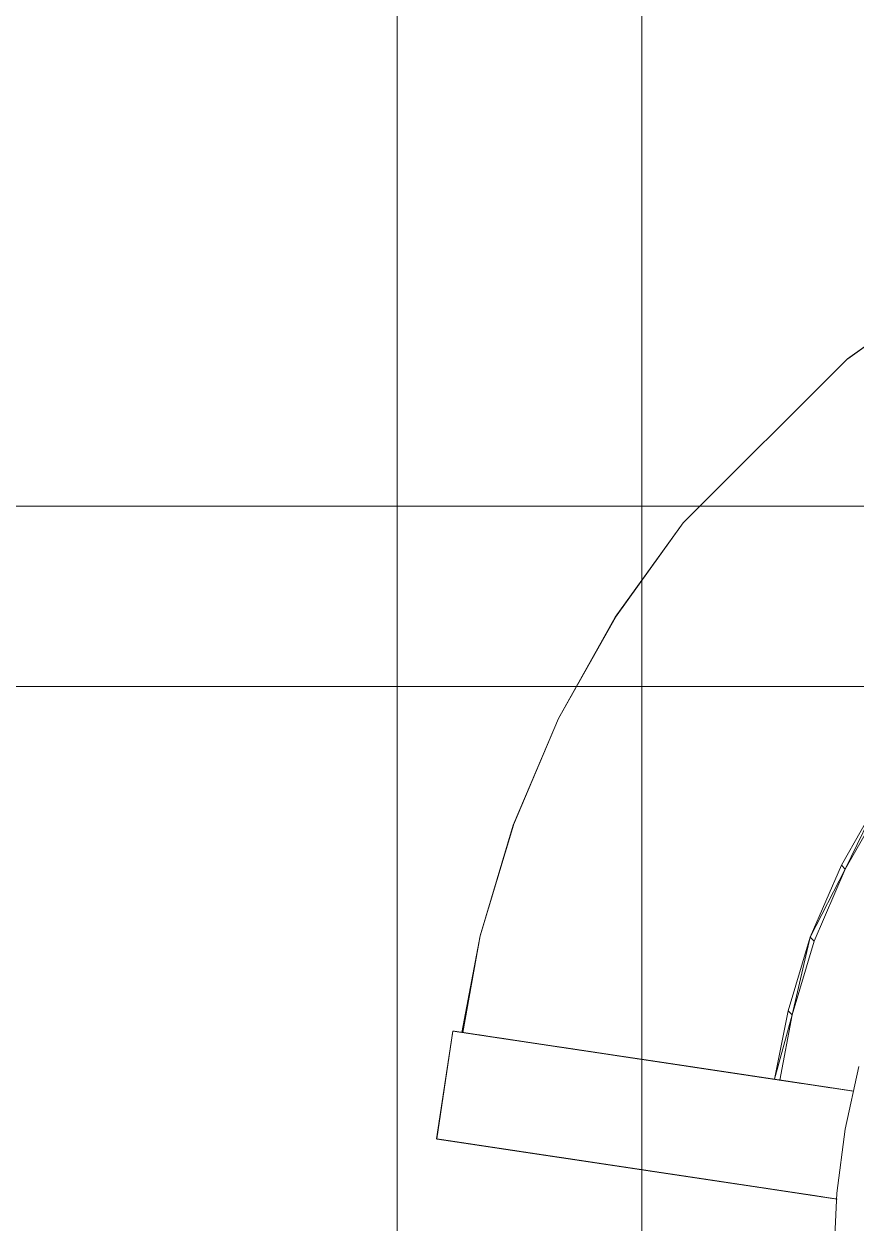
# Model space of a CAD drawing. Extents: x -566 to 72611, y -487 to 32334.
# Drawn here: x 51.68 to 60.28, y 299.6 to 311.98 of the extents above; entities that cross this region are included whole.
import ezdxf

# ---------------------------------------------------------------- set-up
doc = ezdxf.new("R2010")
doc.units = 0
doc.header["$LTSCALE"] = 0.5
doc.header["$MEASUREMENT"] = 0
doc.layers.add('ceilling', color=141, linetype='CONTINUOUS', lineweight=18)
doc.layers.add('floor', color=7, linetype='CONTINUOUS', lineweight=5, true_color=0xcfcfcf)
doc.layers.add('layout', color=7, linetype='CONTINUOUS', lineweight=5, true_color=0xcfcfcf)

msp = doc.modelspace()

# ---------------------------------------------------------------- hatches: boundary and pattern name
at = {"layer": 'floor'}
h = msp.add_hatch(dxfattribs=at)
h.set_pattern_fill('ANSI37', color=256, scale=100, angle=45)
h.set_pattern_definition([(90, (243.028, 267.632), (-12.5, 9e-16), []), (180, (243.028, 267.632), (-9e-16, -12.5), [])])
h.paths.add_polyline_path([(253.46925, 349.5), (154.11744, 349.5), (154.11744, 348.5), (101.14781, 348.5), (101.14781, 349.5), (0, 349.5), (0, 344.5), (36, 344.5, -0.33835703), (0, 308.66941), (0, 308.5), (0, 173.75), (253.46925, 173.75)])
h.paths.add_polyline_path([(36, 344.5), (0, 344.5), (0, 308.66941, 0.33835703)], flags=17)
h.paths.add_polyline_path([(253.46925, 173.75), (0, 173.75), (0, 173.74997), (0, 169.75), (253.46925, 169.75)])
h.paths.add_polyline_path([(253.46925, 169.75), (0, 169.75), (0, 149.21137), (36, 149.21137, -0.33835703), (0, 113.38078), (0, 113.21137), (0, 29.94998), (0, -5), (253.46925, -5)])
h.paths.add_polyline_path([(36, 149.21137), (0, 149.21137), (0, 113.38078, 0.33835703)], flags=17)
h.paths.add_polyline_path([(575.25, 169.75), (510, 169.75), (474.75, 169.75), (327.5, 169.75), (285.46925, 169.75), (285.46925, 165.75), (253.46925, 165.75), (253.46925, -5), (263.99725, -5), (263.99725, 95.99051), (287, 95.99051), (287, 97.5), (292, 97.5), (292, -5), (341.25, -5), (341.25, 13.02988), (341.25012, 15.02988), (346.24839, 15.02988, 0.36108524), (374.08728, 41.24999), (346.25012, 41.24999), (346.25012, 42.99999), (341.25, 42.99999), (341.25, 44.99999), (341.25, 97.5), (357.75, 97.5), (405.75, 97.5), (575.25, 97.5)])

# ---------------------------------------------------------------- linework, layer by layer
at = {"layer": 'ceilling'}
for p, q in [((58.06343, 349.5), (58.06343, 173.75)), ((0, 307), (533.5, 307))]:
    msp.add_line(p, q, dxfattribs=at)
at = {"layer": 'layout'}
for points in [[(56.07127, 289.88387, -69.72025), (76.87671, 310.6919, -69.73263), (56.06989, 289.88507, -69.73263)], [(76.87671, 310.6919, -69.73263), (56.07127, 289.88387, -69.72025), (76.87801, 310.6906, -69.72025)], [(60.18855, 308.52189, -67.51612), (60.18855, 308.52189, -67.51612), (61.16596, 309.218, -67.49301), (60.19051, 308.5204, -67.55636)], [(60.18855, 308.52189, -67.51612), (60.18855, 308.52189, -67.51612), (58.48977, 306.82873, -67.52867), (60.18887, 308.52049, -67.47594)], [(57.79033, 305.8535, -67.51794), (57.79033, 305.8535, -67.51794), (57.79182, 305.85326, -67.47775), (58.48977, 306.82873, -67.52867)], [(57.79033, 305.8535, -67.51794), (57.79033, 305.8535, -67.51794), (57.79212, 305.85166, -67.55817), (57.20344, 304.80877, -67.49601)], [(56.73654, 303.70831, -67.46316), (56.73654, 303.70831, -67.46316), (56.7384, 303.70913, -67.423), (57.20344, 304.80877, -67.49601)], [(60.12499, 303.29434, -76.57867), (60.12499, 303.29434, -76.57867), (60.16555, 303.25359, -77.46822), (60.5326, 304.00836, -76.5928)], [(60.57316, 303.96761, -77.48236), (60.57316, 303.96761, -77.48236), (60.5326, 304.00836, -76.5928), (60.16555, 303.25359, -77.46822)], [(56.73654, 303.70831, -67.46316), (56.73654, 303.70831, -67.46316), (56.73818, 303.70632, -67.50339), (56.39571, 302.56609, -67.41982)], [(60.12499, 303.29434, -76.57867), (60.12499, 303.29434, -76.57867), (59.8042, 302.55047, -76.55921), (60.16555, 303.25359, -77.46822)], [(59.84476, 302.50972, -77.44877), (59.84476, 302.50972, -77.44877), (60.16555, 303.25359, -77.46822), (59.8042, 302.55047, -76.55921)], [(56.21666, 301.56639, -67.09033), (56.21666, 301.56639, -67.09033), (56.20603, 301.56798, -67.06297), (56.39571, 302.56609, -67.41982)], [(59.57551, 301.78908, -76.53475), (59.57551, 301.78908, -76.53475), (59.61607, 301.74833, -77.42431), (59.8042, 302.55047, -76.55921)], [(59.84476, 302.50972, -77.44877), (59.84476, 302.50972, -77.44877), (59.8042, 302.55047, -76.55921), (59.61607, 301.74833, -77.42431)], [(59.57551, 301.78908, -76.53475), (59.57551, 301.78908, -76.53475), (59.43328, 301.08379, -91.33982), (59.61607, 301.74833, -77.42431)], [(59.48844, 301.07548, -91.07691), (59.48844, 301.07548, -91.07691), (59.61607, 301.74833, -77.42431), (59.43328, 301.08379, -91.33982)], [(55.94476, 300.46774, -67.34775), (55.94476, 300.46774, -67.34775), (55.94601, 300.46761, -67.30764), (56.11203, 301.58205, -67.34775)], [(56.11203, 301.58205, -67.34775), (56.11203, 301.58205, -67.34775), (57.12702, 301.42976, -67.56361), (56.20285, 301.56842, -67.56718)], [(57.03815, 301.44309, -67.42873), (57.03815, 301.44309, -67.42873), (57.12702, 301.42976, -67.56361), (56.11203, 301.58205, -67.34775)], [(56.94677, 301.45685, -67.29533), (56.94677, 301.45685, -67.29533), (57.03815, 301.44309, -67.42873), (56.11203, 301.58205, -67.34775)], [(56.11324, 301.58187, -67.30764), (56.11324, 301.58187, -67.30764), (56.94677, 301.45685, -67.29533), (56.11203, 301.58205, -67.34775)], [(56.11898, 301.58104, -67.2679), (56.11898, 301.58104, -67.2679), (56.94677, 301.45685, -67.29533), (56.11324, 301.58187, -67.30764)], [(56.85306, 301.47088, -67.16345), (56.85306, 301.47088, -67.16345), (56.94677, 301.45685, -67.29533), (56.11898, 301.58104, -67.2679)], [(56.1292, 301.5795, -67.22897), (56.1292, 301.5795, -67.22897), (56.85306, 301.47088, -67.16345), (56.11898, 301.58104, -67.2679)], [(56.14379, 301.57731, -67.19132), (56.14379, 301.57731, -67.19132), (56.85306, 301.47088, -67.16345), (56.1292, 301.5795, -67.22897)], [(56.16247, 301.57455, -67.15537), (56.16247, 301.57455, -67.15537), (56.85306, 301.47088, -67.16345), (56.14379, 301.57731, -67.19132)], [(56.82614, 301.47491, -67.12991), (56.82614, 301.47491, -67.12991), (56.85306, 301.47088, -67.16345), (56.16247, 301.57455, -67.15537)], [(56.18516, 301.57113, -67.12155), (56.18516, 301.57113, -67.12155), (56.82614, 301.47491, -67.12991), (56.16247, 301.57455, -67.15537)], [(56.79594, 301.47947, -67.099), (56.79594, 301.47947, -67.099), (56.82614, 301.47491, -67.12991), (56.18516, 301.57113, -67.12155)], [(56.21161, 301.56714, -67.09026), (56.21161, 301.56714, -67.09026), (56.79594, 301.47947, -67.099), (56.18516, 301.57113, -67.12155)], [(56.20285, 301.56842, -67.56718), (56.20285, 301.56842, -67.56718), (57.21348, 301.41679, -67.69993), (56.29095, 301.55518, -67.78764)], [(57.12702, 301.42976, -67.56361), (57.12702, 301.42976, -67.56361), (57.21348, 301.41679, -67.69993), (56.20285, 301.56842, -67.56718)], [(56.76272, 301.48447, -67.07101), (56.76272, 301.48447, -67.07101), (56.79594, 301.47947, -67.099), (56.21161, 301.56714, -67.09026)], [(56.24138, 301.56267, -67.06184), (56.24138, 301.56267, -67.06184), (56.76272, 301.48447, -67.07101), (56.21161, 301.56714, -67.09026)], [(56.72691, 301.48982, -67.0462), (56.72691, 301.48982, -67.0462), (56.76272, 301.48447, -67.07101), (56.24138, 301.56267, -67.06184)], [(56.27429, 301.55772, -67.03663), (56.27429, 301.55772, -67.03663), (56.72691, 301.48982, -67.0462), (56.24138, 301.56267, -67.06184)], [(56.6886, 301.4956, -67.0248), (56.6886, 301.4956, -67.0248), (56.72691, 301.48982, -67.0462), (56.27429, 301.55772, -67.03663)], [(56.30976, 301.55237, -67.01492), (56.30976, 301.55237, -67.01492), (56.6886, 301.4956, -67.0248), (56.27429, 301.55772, -67.03663)], [(56.29095, 301.55518, -67.78764), (56.29095, 301.55518, -67.78764), (57.37881, 301.39206, -67.97672), (56.37624, 301.54242, -68.00909)], [(57.2974, 301.40421, -67.83765), (57.2974, 301.40421, -67.83765), (57.37881, 301.39206, -67.97672), (56.29095, 301.55518, -67.78764)], [(57.21348, 301.41679, -67.69993), (57.21348, 301.41679, -67.69993), (57.2974, 301.40421, -67.83765), (56.29095, 301.55518, -67.78764)], [(56.64843, 301.50161, -67.00702), (56.64843, 301.50161, -67.00702), (56.6886, 301.4956, -67.0248), (56.30976, 301.55237, -67.01492)], [(56.33219, 301.54904, -67.00424), (56.33219, 301.54904, -67.00424), (56.64843, 301.50161, -67.00702), (56.30976, 301.55237, -67.01492)], [(56.60659, 301.50783, -66.99302), (56.60659, 301.50783, -66.99302), (56.64843, 301.50161, -67.00702), (56.33219, 301.54904, -67.00424)], [(56.38707, 301.5408, -66.983), (56.38707, 301.5408, -66.983), (56.60659, 301.50783, -66.99302), (56.33219, 301.54904, -67.00424)], [(56.33219, 301.54904, -67.00424), (56.33219, 301.54904, -67.00424), (56.34751, 301.54672, -66.99698), (56.38707, 301.5408, -66.983)], [(56.37624, 301.54242, -68.00909), (56.37624, 301.54242, -68.00909), (57.45772, 301.38018, -68.11711), (56.45865, 301.53006, -68.23151)], [(57.37881, 301.39206, -67.97672), (57.37881, 301.39206, -67.97672), (57.45772, 301.38018, -68.11711), (56.37624, 301.54242, -68.00909)], [(56.56348, 301.51436, -66.98292), (56.56348, 301.51436, -66.98292), (56.60659, 301.50783, -66.99302), (56.38707, 301.5408, -66.983)], [(56.43099, 301.53422, -66.97688), (56.43099, 301.53422, -66.97688), (56.56348, 301.51436, -66.98292), (56.38707, 301.5408, -66.983)], [(56.51956, 301.52094, -66.97684), (56.51956, 301.52094, -66.97684), (56.56348, 301.51436, -66.98292), (56.43099, 301.53422, -66.97688)], [(56.47521, 301.5276, -66.97481), (56.47521, 301.5276, -66.97481), (56.51956, 301.52094, -66.97684), (56.43099, 301.53422, -66.97688)], [(56.45865, 301.53006, -68.23151), (56.45865, 301.53006, -68.23151), (57.60782, 301.3577, -68.40167), (56.53833, 301.51809, -68.45486)], [(57.53408, 301.3687, -68.25877), (57.53408, 301.3687, -68.25877), (57.60782, 301.3577, -68.40167), (56.45865, 301.53006, -68.23151)], [(57.45772, 301.38018, -68.11711), (57.45772, 301.38018, -68.11711), (57.53408, 301.3687, -68.25877), (56.45865, 301.53006, -68.23151)], [(56.53833, 301.51809, -68.45486), (56.53833, 301.51809, -68.45486), (57.67892, 301.347, -68.54575), (56.61504, 301.50661, -68.6791)], [(57.60782, 301.3577, -68.40167), (57.60782, 301.3577, -68.40167), (57.67892, 301.347, -68.54575), (56.53833, 301.51809, -68.45486)], [(56.61504, 301.50661, -68.6791), (56.61504, 301.50661, -68.6791), (57.81335, 301.32684, -68.83732), (56.68903, 301.49552, -68.90421)], [(57.74747, 301.3367, -68.69098), (57.74747, 301.3367, -68.69098), (57.81335, 301.32684, -68.83732), (56.61504, 301.50661, -68.6791)], [(57.67892, 301.347, -68.54575), (57.67892, 301.347, -68.54575), (57.74747, 301.3367, -68.69098), (56.61504, 301.50661, -68.6791)], [(56.68903, 301.49552, -68.90421), (56.68903, 301.49552, -68.90421), (57.88519, 301.31601, -69.07613), (56.76013, 301.48482, -69.13014)], [(57.81335, 301.32684, -68.83732), (57.81335, 301.32684, -68.83732), (57.88519, 301.31601, -69.07613), (56.68903, 301.49552, -68.90421)], [(56.76013, 301.48482, -69.13014), (56.76013, 301.48482, -69.13014), (57.95404, 301.30566, -69.31577), (56.8283, 301.47465, -69.35687)], [(57.88519, 301.31601, -69.07613), (57.88519, 301.31601, -69.07613), (57.95404, 301.30566, -69.31577), (56.76013, 301.48482, -69.13014)], [(56.8283, 301.47465, -69.35687), (56.8283, 301.47465, -69.35687), (58.01949, 301.29589, -69.55508), (56.89366, 301.46479, -69.58437)], [(57.95404, 301.30566, -69.31577), (57.95404, 301.30566, -69.31577), (58.01949, 301.29589, -69.55508), (56.8283, 301.47465, -69.35687)], [(56.89366, 301.46479, -69.58437), (56.89366, 301.46479, -69.58437), (58.07269, 301.28787, -69.75571), (56.95639, 301.45541, -69.81377)], [(58.01949, 301.29589, -69.55508), (58.01949, 301.29589, -69.55508), (58.07269, 301.28787, -69.75571), (56.89366, 301.46479, -69.58437)], [(56.95639, 301.45541, -69.81377), (56.95639, 301.45541, -69.81377), (58.12489, 301.28006, -69.95543), (57.00812, 301.44765, -70.00896)], [(58.07269, 301.28787, -69.75571), (58.07269, 301.28787, -69.75571), (58.12489, 301.28006, -69.95543), (56.95639, 301.45541, -69.81377)], [(57.00812, 301.44765, -70.00896), (57.00812, 301.44765, -70.00896), (58.17649, 301.27235, -70.1553), (57.05955, 301.43993, -70.20546)], [(58.12489, 301.28006, -69.95543), (58.12489, 301.28006, -69.95543), (58.17649, 301.27235, -70.1553), (57.00812, 301.44765, -70.00896)], [(57.05955, 301.43993, -70.20546), (57.05955, 301.43993, -70.20546), (58.22731, 301.26472, -70.35532), (57.11024, 301.43235, -70.40212)], [(58.17649, 301.27235, -70.1553), (58.17649, 301.27235, -70.1553), (58.22731, 301.26472, -70.35532), (57.05955, 301.43993, -70.20546)], [(57.11024, 301.43235, -70.40212), (57.11024, 301.43235, -70.40212), (58.27758, 301.25722, -70.55549), (57.16042, 301.42477, -70.59894)], [(58.22731, 301.26472, -70.35532), (58.22731, 301.26472, -70.35532), (58.27758, 301.25722, -70.55549), (57.11024, 301.43235, -70.40212)], [(57.16042, 301.42477, -70.59894), (57.16042, 301.42477, -70.59894), (58.32715, 301.24973, -70.75581), (57.20977, 301.4174, -70.7959)], [(58.27758, 301.25722, -70.55549), (58.27758, 301.25722, -70.55549), (58.32715, 301.24973, -70.75581), (57.16042, 301.42477, -70.59894)], [(57.20977, 301.4174, -70.7959), (57.20977, 301.4174, -70.7959), (58.37603, 301.24241, -70.95628), (57.25861, 301.41004, -70.99301)], [(58.32715, 301.24973, -70.75581), (58.32715, 301.24973, -70.75581), (58.37603, 301.24241, -70.95628), (57.20977, 301.4174, -70.7959)], [(57.25861, 301.41004, -70.99301), (57.25861, 301.41004, -70.99301), (58.42431, 301.23518, -71.1569), (57.30672, 301.4028, -71.19027)], [(58.37603, 301.24241, -70.95628), (58.37603, 301.24241, -70.95628), (58.42431, 301.23518, -71.1569), (57.25861, 301.41004, -70.99301)], [(58.34203, 301.24749, -96.8737), (58.34203, 301.24749, -96.8737), (57.26146, 301.4096, -96.69225), (58.44036, 301.23272, -96.34516)], [(57.35987, 301.39491, -96.16259), (57.35987, 301.39491, -96.16259), (58.44036, 301.23272, -96.34516), (57.26146, 301.4096, -96.69225)], [(57.30672, 301.4028, -71.19027), (57.30672, 301.4028, -71.19027), (58.47181, 301.22803, -71.35767), (57.35413, 301.39575, -71.38766)], [(58.42431, 301.23518, -71.1569), (58.42431, 301.23518, -71.1569), (58.47181, 301.22803, -71.35767), (57.30672, 301.4028, -71.19027)], [(57.35413, 301.39575, -71.38766), (57.35413, 301.39575, -71.38766), (58.51875, 301.22102, -71.55856), (57.4009, 301.38873, -71.58521)], [(58.47181, 301.22803, -71.35767), (58.47181, 301.22803, -71.35767), (58.51875, 301.22102, -71.55856), (57.35413, 301.39575, -71.38766)], [(58.53963, 301.21786, -95.81737), (58.53963, 301.21786, -95.81737), (58.44036, 301.23272, -96.34516), (57.35987, 301.39491, -96.16259)], [(57.45966, 301.37988, -95.63255), (57.45966, 301.37988, -95.63255), (58.53963, 301.21786, -95.81737), (57.35987, 301.39491, -96.16259)], [(57.4009, 301.38873, -71.58521), (57.4009, 301.38873, -71.58521), (58.565, 301.214, -71.75961), (57.44706, 301.38181, -71.78289)], [(58.51875, 301.22102, -71.55856), (58.51875, 301.22102, -71.55856), (58.565, 301.214, -71.75961), (57.4009, 301.38873, -71.58521)], [(57.44706, 301.38181, -71.78289), (57.44706, 301.38181, -71.78289), (58.61043, 301.20721, -71.9604), (57.49258, 301.37492, -71.98071)], [(58.565, 301.214, -71.75961), (58.565, 301.214, -71.75961), (58.61043, 301.20721, -71.9604), (57.44706, 301.38181, -71.78289)], [(58.6402, 301.20274, -95.28979), (58.6402, 301.20274, -95.28979), (58.53963, 301.21786, -95.81737), (57.45966, 301.37988, -95.63255)], [(57.5607, 301.36471, -95.10271), (57.5607, 301.36471, -95.10271), (58.6402, 301.20274, -95.28979), (57.45966, 301.37988, -95.63255)], [(57.49258, 301.37492, -71.98071), (57.49258, 301.37492, -71.98071), (58.61043, 301.20721, -71.9604), (57.53754, 301.36817, -72.17908)], [(57.53754, 301.36817, -72.17908), (57.53754, 301.36817, -72.17908), (58.84953, 301.17135, -73.02425), (57.77633, 301.33236, -73.24213)], [(58.61043, 301.20721, -71.9604), (58.61043, 301.20721, -71.9604), (58.84953, 301.17135, -73.02425), (57.53754, 301.36817, -72.17908)], [(58.74202, 301.18748, -94.76241), (58.74202, 301.18748, -94.76241), (58.6402, 301.20274, -95.28979), (57.5607, 301.36471, -95.10271)], [(57.66282, 301.34941, -94.5731), (57.66282, 301.34941, -94.5731), (58.74202, 301.18748, -94.76241), (57.5607, 301.36471, -95.10271)], [(58.845, 301.17201, -94.23525), (58.845, 301.17201, -94.23525), (58.74202, 301.18748, -94.76241), (57.66282, 301.34941, -94.5731)], [(57.76628, 301.33389, -94.04369), (57.76628, 301.33389, -94.04369), (58.845, 301.17201, -94.23525), (57.66282, 301.34941, -94.5731)], [(58.94919, 301.15636, -93.70831), (58.94919, 301.15636, -93.70831), (58.845, 301.17201, -94.23525), (57.76628, 301.33389, -94.04369)], [(57.76628, 301.33389, -94.04369), (57.76628, 301.33389, -94.04369), (58.94919, 301.15636, -93.70831), (57.87095, 301.3182, -93.5145)], [(57.77633, 301.33236, -73.24213), (57.77633, 301.33236, -73.24213), (59.5513, 301.06606, -76.14727), (58.47409, 301.22772, -76.3473)], [(58.84953, 301.17135, -73.02425), (58.84953, 301.17135, -73.02425), (59.5513, 301.06606, -76.14727), (57.77633, 301.33236, -73.24213)], [(59.05463, 301.14058, -93.18158), (59.05463, 301.14058, -93.18158), (58.94919, 301.15636, -93.70831), (57.87095, 301.3182, -93.5145)], [(57.97678, 301.30229, -92.98553), (57.97678, 301.30229, -92.98553), (59.05463, 301.14058, -93.18158), (57.87095, 301.3182, -93.5145)], [(59.16124, 301.12458, -92.65508), (59.16124, 301.12458, -92.65508), (59.05463, 301.14058, -93.18158), (57.97678, 301.30229, -92.98553)], [(58.08386, 301.28624, -92.45678), (58.08386, 301.28624, -92.45678), (59.16124, 301.12458, -92.65508), (57.97678, 301.30229, -92.98553)], [(59.26906, 301.1084, -92.1288), (59.26906, 301.1084, -92.1288), (59.16124, 301.12458, -92.65508), (58.08386, 301.28624, -92.45678)], [(58.19224, 301.26994, -91.92825), (58.19224, 301.26994, -91.92825), (59.26906, 301.1084, -92.1288), (58.08386, 301.28624, -92.45678)], [(59.37812, 301.0921, -91.60274), (59.37812, 301.0921, -91.60274), (59.26906, 301.1084, -92.1288), (58.19224, 301.26994, -91.92825)], [(58.30174, 301.25354, -91.39996), (58.30174, 301.25354, -91.39996), (59.37812, 301.0921, -91.60274), (58.19224, 301.26994, -91.92825)], [(59.48844, 301.07548, -91.07691), (59.48844, 301.07548, -91.07691), (59.37812, 301.0921, -91.60274), (58.30174, 301.25354, -91.39996)], [(58.41244, 301.23697, -90.87189), (58.41244, 301.23697, -90.87189), (59.48844, 301.07548, -91.07691), (58.30174, 301.25354, -91.39996)], [(59.60031, 301.05869, -90.54951), (59.60031, 301.05869, -90.54951), (59.48844, 301.07548, -91.07691), (58.41244, 301.23697, -90.87189)], [(58.52397, 301.22018, -90.34601), (58.52397, 301.22018, -90.34601), (59.60031, 301.05869, -90.54951), (58.41244, 301.23697, -90.87189)], [(58.47409, 301.22772, -76.3473), (58.47409, 301.22772, -76.3473), (60.23413, 300.96361, -79.80917), (59.14847, 301.12651, -79.9634)], [(59.5513, 301.06606, -76.14727), (59.5513, 301.06606, -76.14727), (60.23413, 300.96361, -79.80917), (58.47409, 301.22772, -76.3473)], [(59.7146, 301.04155, -89.99577), (59.7146, 301.04155, -89.99577), (59.60031, 301.05869, -90.54951), (58.52397, 301.22018, -90.34601)], [(58.63644, 301.20331, -89.80136), (58.63644, 301.20331, -89.80136), (59.7146, 301.04155, -89.99577), (58.52397, 301.22018, -90.34601)], [(59.82194, 301.02542, -89.4389), (59.82194, 301.02542, -89.4389), (59.7146, 301.04155, -89.99577), (58.63644, 301.20331, -89.80136)], [(58.74128, 301.18761, -89.25737), (58.74128, 301.18761, -89.25737), (59.82194, 301.02542, -89.4389), (58.63644, 301.20331, -89.80136)], [(60.30545, 301.21545, -80.51045), (60.30545, 301.21545, -80.51045), (60.16304, 300.56715, -80.51045), (60.30545, 301.21545, -79.38364)], [(60.16304, 300.56715, -79.38364), (60.16304, 300.56715, -79.38364), (60.30545, 301.21545, -79.38364), (60.16304, 300.56715, -80.51045)], [(59.92186, 301.01052, -88.8808), (59.92186, 301.01052, -88.8808), (59.82194, 301.02542, -89.4389), (58.74128, 301.18761, -89.25737)], [(58.83896, 301.17289, -88.71218), (58.83896, 301.17289, -88.71218), (59.92186, 301.01052, -88.8808), (58.74128, 301.18761, -89.25737)], [(60.01445, 300.99658, -88.32154), (60.01445, 300.99658, -88.32154), (59.92186, 301.01052, -88.8808), (58.83896, 301.17289, -88.71218)], [(58.92939, 301.15938, -88.16586), (58.92939, 301.15938, -88.16586), (60.01445, 300.99658, -88.32154), (58.83896, 301.17289, -88.71218)], [(60.0997, 300.98378, -87.76122), (60.0997, 300.98378, -87.76122), (60.01445, 300.99658, -88.32154), (58.92939, 301.15938, -88.16586)], [(59.01265, 301.14685, -87.61851), (59.01265, 301.14685, -87.61851), (60.0997, 300.98378, -87.76122), (58.92939, 301.15938, -88.16586)], [(60.17744, 300.97212, -87.19993), (60.17744, 300.97212, -87.19993), (60.0997, 300.98378, -87.76122), (59.01265, 301.14685, -87.61851)], [(59.08863, 301.13549, -87.07021), (59.08863, 301.13549, -87.07021), (60.17744, 300.97212, -87.19993), (59.01265, 301.14685, -87.61851)], [(60.24781, 300.96155, -86.63776), (60.24781, 300.96155, -86.63776), (60.17744, 300.97212, -87.19993), (59.08863, 301.13549, -87.07021)], [(59.15731, 301.12515, -86.52105), (59.15731, 301.12515, -86.52105), (60.24781, 300.96155, -86.63776), (59.08863, 301.13549, -87.07021)], [(55.94476, 300.46774, -67.34775), (55.94476, 300.46774, -67.34775), (56.0357, 300.45406, -67.56718), (56.95979, 300.3155, -67.56361)], [(56.87092, 300.32882, -67.42873), (56.87092, 300.32882, -67.42873), (55.94476, 300.46774, -67.34775), (56.95979, 300.3155, -67.56361)], [(56.77958, 300.34246, -67.29533), (56.77958, 300.34246, -67.29533), (55.94476, 300.46774, -67.34775), (56.87092, 300.32882, -67.42873)], [(55.94601, 300.46761, -67.30764), (55.94601, 300.46761, -67.30764), (55.94476, 300.46774, -67.34775), (56.77958, 300.34246, -67.29533)], [(55.95179, 300.46664, -67.2679), (55.95179, 300.46664, -67.2679), (55.94601, 300.46761, -67.30764), (56.77958, 300.34246, -67.29533)], [(56.68579, 300.35657, -67.16345), (56.68579, 300.35657, -67.16345), (55.95179, 300.46664, -67.2679), (56.77958, 300.34246, -67.29533)], [(55.96201, 300.46511, -67.22897), (55.96201, 300.46511, -67.22897), (55.95179, 300.46664, -67.2679), (56.68579, 300.35657, -67.16345)], [(55.9766, 300.46292, -67.19132), (55.9766, 300.46292, -67.19132), (55.96201, 300.46511, -67.22897), (56.68579, 300.35657, -67.16345)], [(55.99528, 300.46015, -67.15537), (55.99528, 300.46015, -67.15537), (55.9766, 300.46292, -67.19132), (56.68579, 300.35657, -67.16345)], [(56.65891, 300.36065, -67.12991), (56.65891, 300.36065, -67.12991), (55.99528, 300.46015, -67.15537), (56.68579, 300.35657, -67.16345)], [(56.01801, 300.45678, -67.12155), (56.01801, 300.45678, -67.12155), (55.99528, 300.46015, -67.15537), (56.65891, 300.36065, -67.12991)], [(56.62875, 300.36508, -67.099), (56.62875, 300.36508, -67.099), (56.01801, 300.45678, -67.12155), (56.65891, 300.36065, -67.12991)], [(56.04446, 300.45279, -67.09026), (56.04446, 300.45279, -67.09026), (56.01801, 300.45678, -67.12155), (56.62875, 300.36508, -67.099)], [(56.0357, 300.45406, -67.56718), (56.0357, 300.45406, -67.56718), (56.12372, 300.44091, -67.78764), (57.04625, 300.30252, -67.69993)], [(56.95979, 300.3155, -67.56361), (56.95979, 300.3155, -67.56361), (56.0357, 300.45406, -67.56718), (57.04625, 300.30252, -67.69993)], [(56.59558, 300.37012, -67.07101), (56.59558, 300.37012, -67.07101), (56.04446, 300.45279, -67.09026), (56.62875, 300.36508, -67.099)], [(56.07423, 300.44832, -67.06184), (56.07423, 300.44832, -67.06184), (56.04446, 300.45279, -67.09026), (56.59558, 300.37012, -67.07101)], [(60.16304, 300.56715, -80.51045), (60.16304, 300.56715, -80.51045), (60.07735, 299.90798, -80.51045), (60.16304, 300.56715, -79.38364)], [(60.07735, 299.90798, -79.38364), (60.07735, 299.90798, -79.38364), (60.16304, 300.56715, -79.38364), (60.07735, 299.90798, -80.51045)], [(56.55964, 300.37551, -67.0462), (56.55964, 300.37551, -67.0462), (56.07423, 300.44832, -67.06184), (56.59558, 300.37012, -67.07101)], [(56.10702, 300.44341, -67.03663), (56.10702, 300.44341, -67.03663), (56.07423, 300.44832, -67.06184), (56.55964, 300.37551, -67.0462)], [(56.52145, 300.38125, -67.0248), (56.52145, 300.38125, -67.0248), (56.10702, 300.44341, -67.03663), (56.55964, 300.37551, -67.0462)], [(56.14253, 300.4381, -67.01492), (56.14253, 300.4381, -67.01492), (56.10702, 300.44341, -67.03663), (56.52145, 300.38125, -67.0248)], [(56.12372, 300.44091, -67.78764), (56.12372, 300.44091, -67.78764), (56.20897, 300.42811, -68.0091), (57.21162, 300.27767, -67.97672)], [(57.04625, 300.30252, -67.69993), (57.04625, 300.30252, -67.69993), (56.12372, 300.44091, -67.78764), (57.13025, 300.28985, -67.83765)], [(57.21162, 300.27767, -67.97672), (57.21162, 300.27767, -67.97672), (56.12372, 300.44091, -67.78764), (57.13025, 300.28985, -67.83765)], [(56.48124, 300.38721, -67.00702), (56.48124, 300.38721, -67.00702), (56.14253, 300.4381, -67.01492), (56.52145, 300.38125, -67.0248)], [(56.16505, 300.43469, -67.00424), (56.16505, 300.43469, -67.00424), (56.14253, 300.4381, -67.01492), (56.48124, 300.38721, -67.00702)], [(56.43935, 300.39357, -66.99302), (56.43935, 300.39357, -66.99302), (56.16505, 300.43469, -67.00424), (56.48124, 300.38721, -67.00702)], [(56.2198, 300.42649, -66.983), (56.2198, 300.42649, -66.983), (56.16505, 300.43469, -67.00424), (56.43935, 300.39357, -66.99302)], [(56.20897, 300.42811, -68.0091), (56.20897, 300.42811, -68.0091), (56.2915, 300.41571, -68.23151), (57.29057, 300.26583, -68.11711)], [(57.21162, 300.27767, -67.97672), (57.21162, 300.27767, -67.97672), (56.20897, 300.42811, -68.0091), (57.29057, 300.26583, -68.11711)], [(56.3963, 300.39997, -66.98292), (56.3963, 300.39997, -66.98292), (56.2198, 300.42649, -66.983), (56.43935, 300.39357, -66.99302)], [(56.26372, 300.41991, -66.97688), (56.26372, 300.41991, -66.97688), (56.2198, 300.42649, -66.983), (56.3963, 300.39997, -66.98292)], [(56.35242, 300.40659, -66.97684), (56.35242, 300.40659, -66.97684), (56.26372, 300.41991, -66.97688), (56.3963, 300.39997, -66.98292)], [(56.30807, 300.41325, -66.97481), (56.30807, 300.41325, -66.97481), (56.26372, 300.41991, -66.97688), (56.35242, 300.40659, -66.97684)], [(56.2915, 300.41571, -68.23151), (56.2915, 300.41571, -68.23151), (56.37106, 300.40378, -68.45486), (57.44063, 300.2433, -68.40167)], [(57.36694, 300.25435, -68.25877), (57.36694, 300.25435, -68.25877), (56.2915, 300.41571, -68.23151), (57.44063, 300.2433, -68.40167)], [(57.29057, 300.26583, -68.11711), (57.29057, 300.26583, -68.11711), (56.2915, 300.41571, -68.23151), (57.36694, 300.25435, -68.25877)], [(56.37106, 300.40378, -68.45486), (56.37106, 300.40378, -68.45486), (56.4479, 300.39225, -68.6791), (57.51177, 300.23265, -68.54575)], [(57.44063, 300.2433, -68.40167), (57.44063, 300.2433, -68.40167), (56.37106, 300.40378, -68.45486), (57.51177, 300.23265, -68.54575)], [(56.4479, 300.39225, -68.6791), (56.4479, 300.39225, -68.6791), (56.52184, 300.38112, -68.90421), (57.64616, 300.21244, -68.83732)], [(57.58033, 300.22235, -68.69098), (57.58033, 300.22235, -68.69098), (56.4479, 300.39225, -68.6791), (57.64616, 300.21244, -68.83732)], [(57.51177, 300.23265, -68.54575), (57.51177, 300.23265, -68.54575), (56.4479, 300.39225, -68.6791), (57.58033, 300.22235, -68.69098)], [(56.52184, 300.38112, -68.90421), (56.52184, 300.38112, -68.90421), (56.59286, 300.37051, -69.13013), (57.71804, 300.20166, -69.07613)], [(57.64616, 300.21244, -68.83732), (57.64616, 300.21244, -68.83732), (56.52184, 300.38112, -68.90421), (57.71804, 300.20166, -69.07613)], [(56.59286, 300.37051, -69.13013), (56.59286, 300.37051, -69.13013), (56.66111, 300.36025, -69.35687), (57.78681, 300.1914, -69.31577)], [(57.71804, 300.20166, -69.07613), (57.71804, 300.20166, -69.07613), (56.59286, 300.37051, -69.13013), (57.78681, 300.1914, -69.31577)], [(56.66111, 300.36025, -69.35687), (56.66111, 300.36025, -69.35687), (56.72643, 300.35052, -69.58437), (57.85235, 300.18153, -69.55508)], [(57.78681, 300.1914, -69.31577), (57.78681, 300.1914, -69.31577), (56.66111, 300.36025, -69.35687), (57.85235, 300.18153, -69.55508)], [(56.72643, 300.35052, -69.58437), (56.72643, 300.35052, -69.58437), (56.78925, 300.34105, -69.81377), (57.90545, 300.1736, -69.75571)], [(57.85235, 300.18153, -69.55508), (57.85235, 300.18153, -69.55508), (56.72643, 300.35052, -69.58437), (57.90545, 300.1736, -69.75571)], [(56.78925, 300.34105, -69.81377), (56.78925, 300.34105, -69.81377), (56.84098, 300.33329, -70.00895), (57.95774, 300.16571, -69.95543)], [(57.90545, 300.1736, -69.75571), (57.90545, 300.1736, -69.75571), (56.78925, 300.34105, -69.81377), (57.95774, 300.16571, -69.95543)], [(56.84098, 300.33329, -70.00895), (56.84098, 300.33329, -70.00895), (56.89236, 300.32554, -70.20546), (58.0093, 300.15795, -70.1553)], [(57.95774, 300.16571, -69.95543), (57.95774, 300.16571, -69.95543), (56.84098, 300.33329, -70.00895), (58.0093, 300.15795, -70.1553)], [(56.89236, 300.32554, -70.20546), (56.89236, 300.32554, -70.20546), (56.94305, 300.31795, -70.40212), (58.06017, 300.15037, -70.35532)], [(58.0093, 300.15795, -70.1553), (58.0093, 300.15795, -70.1553), (56.89236, 300.32554, -70.20546), (58.06017, 300.15037, -70.35532)], [(56.94305, 300.31795, -70.40212), (56.94305, 300.31795, -70.40212), (56.99314, 300.31046, -70.59894), (58.11039, 300.14283, -70.55549)], [(58.06017, 300.15037, -70.35532), (58.06017, 300.15037, -70.35532), (56.94305, 300.31795, -70.40212), (58.11039, 300.14283, -70.55549)], [(56.99314, 300.31046, -70.59894), (56.99314, 300.31046, -70.59894), (57.04258, 300.303, -70.7959), (58.16, 300.13538, -70.75581)], [(58.11039, 300.14283, -70.55549), (58.11039, 300.14283, -70.55549), (56.99314, 300.31046, -70.59894), (58.16, 300.13538, -70.75581)], [(57.04258, 300.303, -70.7959), (57.04258, 300.303, -70.7959), (57.09134, 300.29573, -70.99301), (58.20888, 300.12806, -70.95628)], [(58.16, 300.13538, -70.75581), (58.16, 300.13538, -70.75581), (57.04258, 300.303, -70.7959), (58.20888, 300.12806, -70.95628)], [(57.09134, 300.29573, -70.99301), (57.09134, 300.29573, -70.99301), (57.13944, 300.28849, -71.19027), (58.25712, 300.12078, -71.1569)], [(58.20888, 300.12806, -70.95628), (58.20888, 300.12806, -70.95628), (57.09134, 300.29573, -70.99301), (58.25712, 300.12078, -71.1569)], [(58.17489, 300.13314, -96.8737), (58.17489, 300.13314, -96.8737), (58.27308, 300.11841, -96.34516), (57.09431, 300.29525, -96.69225)], [(57.19268, 300.28052, -96.16259), (57.19268, 300.28052, -96.16259), (57.09431, 300.29525, -96.69225), (58.27308, 300.11841, -96.34516)], [(57.13944, 300.28849, -71.19027), (57.13944, 300.28849, -71.19027), (57.18694, 300.28135, -71.38766), (58.30466, 300.11368, -71.35767)], [(58.25712, 300.12078, -71.1569), (58.25712, 300.12078, -71.1569), (57.13944, 300.28849, -71.19027), (58.30466, 300.11368, -71.35767)], [(57.18694, 300.28135, -71.38766), (57.18694, 300.28135, -71.38766), (57.23375, 300.27438, -71.58521), (58.35156, 300.10662, -71.55856)], [(58.30466, 300.11368, -71.35767), (58.30466, 300.11368, -71.35767), (57.18694, 300.28135, -71.38766), (58.35156, 300.10662, -71.55856)], [(58.37248, 300.10351, -95.81737), (58.37248, 300.10351, -95.81737), (57.19268, 300.28052, -96.16259), (58.27308, 300.11841, -96.34516)], [(57.29252, 300.26552, -95.63255), (57.29252, 300.26552, -95.63255), (57.19268, 300.28052, -96.16259), (58.37248, 300.10351, -95.81737)], [(57.23375, 300.27438, -71.58521), (57.23375, 300.27438, -71.58521), (57.27987, 300.26741, -71.78289), (58.39777, 300.09974, -71.75961)], [(58.35156, 300.10662, -71.55856), (58.35156, 300.10662, -71.55856), (57.23375, 300.27438, -71.58521), (58.39777, 300.09974, -71.75961)], [(57.27987, 300.26741, -71.78289), (57.27987, 300.26741, -71.78289), (57.32535, 300.26066, -71.98071), (58.44328, 300.09286, -71.9604)], [(58.39777, 300.09974, -71.75961), (58.39777, 300.09974, -71.75961), (57.27987, 300.26741, -71.78289), (58.44328, 300.09286, -71.9604)], [(58.47305, 300.08838, -95.28979), (58.47305, 300.08838, -95.28979), (57.29252, 300.26552, -95.63255), (58.37248, 300.10351, -95.81737)], [(57.39343, 300.2504, -95.10271), (57.39343, 300.2504, -95.10271), (57.29252, 300.26552, -95.63255), (58.47305, 300.08838, -95.28979)], [(57.32535, 300.26066, -71.98071), (57.32535, 300.26066, -71.98071), (57.37026, 300.25386, -72.17908), (58.44328, 300.09286, -71.9604)], [(57.37026, 300.25386, -72.17908), (57.37026, 300.25386, -72.17908), (57.60919, 300.21801, -73.24213), (58.68234, 300.05695, -73.02425)], [(58.44328, 300.09286, -71.9604), (58.44328, 300.09286, -71.9604), (57.37026, 300.25386, -72.17908), (58.68234, 300.05695, -73.02425)], [(57.60919, 300.21801, -73.24213), (57.60919, 300.21801, -73.24213), (57.37026, 300.25386, -72.17908), (58.3069, 300.11333, -76.34729)], [(58.57474, 300.07317, -94.76241), (58.57474, 300.07317, -94.76241), (57.39343, 300.2504, -95.10271), (58.47305, 300.08838, -95.28979)], [(57.49568, 300.23506, -94.5731), (57.49568, 300.23506, -94.5731), (57.39343, 300.2504, -95.10271), (58.57474, 300.07317, -94.76241)], [(58.67777, 300.05774, -94.23525), (58.67777, 300.05774, -94.23525), (57.49568, 300.23506, -94.5731), (58.57474, 300.07317, -94.76241)], [(57.59909, 300.2195, -94.04369), (57.59909, 300.2195, -94.04369), (57.49568, 300.23506, -94.5731), (58.67777, 300.05774, -94.23525)], [(58.78196, 300.04209, -93.70831), (58.78196, 300.04209, -93.70831), (57.59909, 300.2195, -94.04369), (58.67777, 300.05774, -94.23525)], [(57.70376, 300.2038, -93.5145), (57.70376, 300.2038, -93.5145), (57.59909, 300.2195, -94.04369), (58.78196, 300.04209, -93.70831)], [(57.60919, 300.21801, -73.24213), (57.60919, 300.21801, -73.24213), (58.3069, 300.11333, -76.34729), (59.38403, 299.95175, -76.14727)], [(58.68234, 300.05695, -73.02425), (58.68234, 300.05695, -73.02425), (57.60919, 300.21801, -73.24213), (59.38403, 299.95175, -76.14727)], [(58.88736, 300.02627, -93.18159), (58.88736, 300.02627, -93.18159), (57.70376, 300.2038, -93.5145), (58.78196, 300.04209, -93.70831)], [(57.80963, 300.18794, -92.98553), (57.80963, 300.18794, -92.98553), (57.70376, 300.2038, -93.5145), (58.88736, 300.02627, -93.18159)], [(58.99409, 300.01023, -92.65508), (58.99409, 300.01023, -92.65508), (57.80963, 300.18794, -92.98553), (58.88736, 300.02627, -93.18159)], [(57.91672, 300.17189, -92.45678), (57.91672, 300.17189, -92.45678), (57.80963, 300.18794, -92.98553), (58.99409, 300.01023, -92.65508)], [(59.10191, 299.99405, -92.1288), (59.10191, 299.99405, -92.1288), (57.91672, 300.17189, -92.45678), (58.99409, 300.01023, -92.65508)], [(58.02501, 300.15567, -91.92825), (58.02501, 300.15567, -91.92825), (57.91672, 300.17189, -92.45678), (59.10191, 299.99405, -92.1288)], [(59.21093, 299.9777, -91.60274), (59.21093, 299.9777, -91.60274), (58.02501, 300.15567, -91.92825), (59.10191, 299.99405, -92.1288)], [(58.13455, 300.13915, -91.39996), (58.13455, 300.13915, -91.39996), (58.02501, 300.15567, -91.92825), (59.21093, 299.9777, -91.60274)], [(59.32117, 299.96117, -91.07691), (59.32117, 299.96117, -91.07691), (58.13455, 300.13915, -91.39996), (59.21093, 299.9777, -91.60274)], [(58.24525, 300.12258, -90.87189), (58.24525, 300.12258, -90.87189), (58.13455, 300.13915, -91.39996), (59.32117, 299.96117, -91.07691)], [(59.43304, 299.94438, -90.54951), (59.43304, 299.94438, -90.54951), (58.24525, 300.12258, -90.87189), (59.32117, 299.96117, -91.07691)], [(58.35682, 300.10583, -90.34601), (58.35682, 300.10583, -90.34601), (58.24525, 300.12258, -90.87189), (59.43304, 299.94438, -90.54951)], [(58.3069, 300.11333, -76.34729), (58.3069, 300.11333, -76.34729), (58.98119, 300.0122, -79.9634), (60.06699, 299.84926, -79.80917)], [(59.38403, 299.95175, -76.14727), (59.38403, 299.95175, -76.14727), (58.3069, 300.11333, -76.34729), (60.06699, 299.84926, -79.80917)], [(59.54741, 299.92716, -89.99577), (59.54741, 299.92716, -89.99577), (58.35682, 300.10583, -90.34601), (59.43304, 299.94438, -90.54951)], [(58.4693, 300.08895, -89.80136), (58.4693, 300.08895, -89.80136), (58.35682, 300.10583, -90.34601), (59.54741, 299.92716, -89.99577)], [(58.68234, 300.05695, -73.02425), (58.68234, 300.05695, -73.02425), (59.38403, 299.95175, -76.14727), (58.44328, 300.09286, -71.9604)], [(59.65471, 299.91116, -89.4389), (59.65471, 299.91116, -89.4389), (58.4693, 300.08895, -89.80136), (59.54741, 299.92716, -89.99577)], [(58.57409, 300.07322, -89.25737), (58.57409, 300.07322, -89.25737), (58.4693, 300.08895, -89.80136), (59.65471, 299.91116, -89.4389)], [(59.75467, 299.89612, -88.8808), (59.75467, 299.89612, -88.8808), (58.57409, 300.07322, -89.25737), (59.65471, 299.91116, -89.4389)], [(58.67173, 300.05862, -88.71218), (58.67173, 300.05862, -88.71218), (58.57409, 300.07322, -89.25737), (59.75467, 299.89612, -88.8808)], [(59.8473, 299.88222, -88.32154), (59.8473, 299.88222, -88.32154), (58.67173, 300.05862, -88.71218), (59.75467, 299.89612, -88.8808)], [(58.7622, 300.04499, -88.16586), (58.7622, 300.04499, -88.16586), (58.67173, 300.05862, -88.71218), (59.8473, 299.88222, -88.32154)], [(59.93242, 299.86947, -87.76123), (59.93242, 299.86947, -87.76123), (58.7622, 300.04499, -88.16586), (59.8473, 299.88222, -88.32154)], [(58.84538, 300.03254, -87.61851), (58.84538, 300.03254, -87.61851), (58.7622, 300.04499, -88.16586), (59.93242, 299.86947, -87.76123)], [(60.0103, 299.85776, -87.19993), (60.0103, 299.85776, -87.19993), (58.84538, 300.03254, -87.61851), (59.93242, 299.86947, -87.76123)], [(58.92144, 300.0211, -87.07021), (58.92144, 300.0211, -87.07021), (58.84538, 300.03254, -87.61851), (60.0103, 299.85776, -87.19993)], [(60.08066, 299.8472, -86.63776), (60.08066, 299.8472, -86.63776), (58.92144, 300.0211, -87.07021), (60.0103, 299.85776, -87.19993)], [(58.99017, 300.0108, -86.52105), (58.99017, 300.0108, -86.52105), (58.92144, 300.0211, -87.07021), (60.08066, 299.8472, -86.63776)], [(60.07735, 299.90798, -80.51045), (60.07735, 299.90798, -80.51045), (60.04914, 299.24262, -80.51045), (60.07735, 299.90798, -79.38364)], [(60.04914, 299.24262, -79.38364), (60.04914, 299.24262, -79.38364), (60.07735, 299.90798, -79.38364), (60.04914, 299.24262, -80.51045)]]:
    msp.add_3dface(points, dxfattribs=at)

doc.saveas('drawing.dxf')
